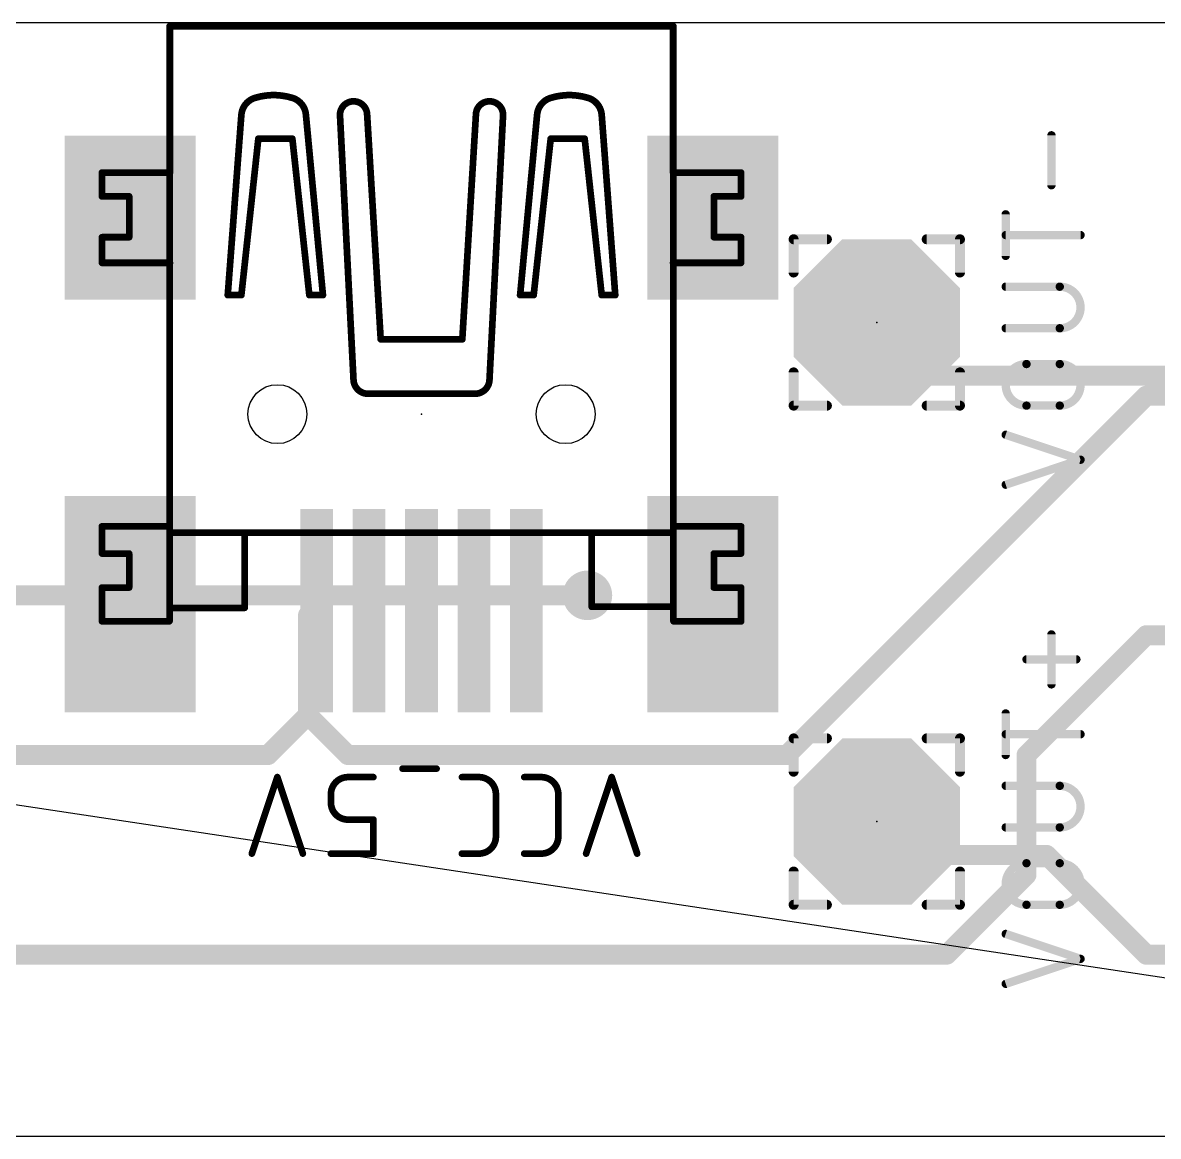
# Model space of a CAD drawing. Header units: millimetres. Extents: x 0 to 80, y 0 to 124.
# Drawn here: x 32.98 to 50.32, y 99.42 to 116.42 of the extents above; entities that cross this region are included whole.
import ezdxf

# ---------------------------------------------------------------- set-up
doc = ezdxf.new("R2010")
doc.units = ezdxf.units.MM
doc.layers.get('0').update_dxf_attribs({"true_color": 0xe8e8e8})
doc.layers.get('0').transparency = 0.1
for name, color, linetype in [('1', 12, 'Continuous'), ('16', 132, 'Continuous'), ('17', 110, 'Continuous'), ('18', 110, 'Continuous'), ('19', 53, 'Continuous'), ('20', 31, 'Continuous'), ('21', 253, 'Continuous'), ('23', 53, 'Continuous'), ('25', 253, 'Continuous'), ('51', 253, 'Continuous')]:
    doc.layers.add(name, color=color, linetype=linetype)

# ---------------------------------------------------------------- blocks, each defined once
blk = doc.blocks.new('RECT')
blk.add_solid([(-0.5, -0.5), (0.5, -0.5), (-0.5, 0.5), (0.5, 0.5)])
blk = doc.blocks.new('OCTAGONP')
at = {"const_width": 0.5}
blk.add_lwpolyline([(-0.25, -0.1036), (-0.25, 0.1036), (-0.1036, 0.25), (0.1036, 0.25), (0.25, 0.1036), (0.25, -0.1036), (0.1036, -0.25), (-0.1036, -0.25), (-0.25, -0.1036), (-0.25, 0.1036)], dxfattribs=at)
blk = doc.blocks.new('ROUNDV')
at = {"const_width": 0.5}
blk.add_lwpolyline([(0, -0.25, 1), (0, 0.25, 1), (0, -0.25)], format="xyb", dxfattribs=at)

msp = doc.modelspace()

# ---------------------------------------------------------------- linework, layer by layer
at = {"layer": '1', "const_width": 0.305, "elevation": 11.6}
for points in [[(44.654, 105.238), (50.14, 110.724)], [(50.14, 110.724), (67.158, 110.724)], [(40.691, 107.676), (40.672, 107.442)], [(41.606, 107.676), (40.691, 107.676)], [(37.338, 107.371), (37.472, 107.442)], [(37.338, 107.371), (37.338, 105.847)], [(48.311, 105.238), (50.14, 107.067)], [(50.14, 107.067), (65.38, 107.067)], [(37.338, 105.847), (36.729, 105.238)], [(37.338, 105.847), (37.948, 105.238)], [(36.729, 105.238), (31.547, 105.238)], [(37.948, 105.238), (44.654, 105.238)], [(48.311, 103.409), (48.311, 105.238)], [(47.092, 102.19), (48.311, 103.409)], [(16.307, 102.19), (47.092, 102.19)]]:
    msp.add_lwpolyline(points, dxfattribs=at)
at = {"layer": '1', "const_width": 0.152, "elevation": 11.6}
for points in [[(50.14, 110.8, 1), (50.14, 110.648)], [(50.194, 110.67, 1), (50.086, 110.778)], [(40.691, 107.752, 1), (40.691, 107.6)], [(40.767, 107.67, 1), (40.615, 107.682)], [(41.606, 107.6, 1), (41.606, 107.752)], [(37.415, 107.371, 1), (37.262, 107.371)], [(37.508, 107.375, 1), (37.437, 107.51)], [(40.596, 107.449, 1), (40.748, 107.436)], [(37.303, 107.439, 1), (37.374, 107.304)], [(50.14, 107.143, 1), (50.14, 106.99)], [(50.194, 107.013, 1), (50.086, 107.12)], [(37.392, 105.901, 1), (37.284, 105.793)], [(37.392, 105.793, 1), (37.284, 105.901)], [(37.262, 105.847, 1), (37.415, 105.847)], [(36.675, 105.292, 1), (36.783, 105.184)], [(36.729, 105.162, 1), (36.729, 105.314)], [(37.948, 105.314, 1), (37.948, 105.162)], [(37.894, 105.184, 1), (38.002, 105.292)], [(44.6, 105.292, 1), (44.707, 105.184)], [(44.654, 105.162, 1), (44.654, 105.314)], [(48.387, 105.238, 1), (48.235, 105.238)], [(48.257, 105.292, 1), (48.365, 105.184)], [(48.365, 103.355, 1), (48.257, 103.463)], [(48.235, 103.409, 1), (48.387, 103.409)], [(47.038, 102.244, 1), (47.146, 102.136)], [(47.092, 102.114, 1), (47.092, 102.266)]]:
    msp.add_lwpolyline(points, format="xyb", dxfattribs=at)
at = {"layer": '16', "const_width": 0.305, "elevation": 11.6}
for points in [[(46.533, 111.283), (46.025, 111.842)], [(46.533, 111.283), (46.787, 111.029)], [(46.787, 111.029), (61.418, 111.029)], [(30.328, 107.676), (41.606, 107.676)], [(46.178, 103.714), (46.025, 104.222)], [(48.616, 103.714), (46.178, 103.714)], [(50.14, 102.19), (48.616, 103.714)], [(63.246, 102.19), (50.14, 102.19)]]:
    msp.add_lwpolyline(points, dxfattribs=at)
at = {"layer": '16', "const_width": 0.152, "elevation": 11.6}
for points in [[(46.082, 111.893, 1), (45.969, 111.79)], [(46.587, 111.337, 1), (46.479, 111.229)], [(46.477, 111.232, 1), (46.59, 111.334)], [(46.787, 111.105, 1), (46.787, 110.953)], [(46.733, 110.975, 1), (46.841, 111.083)], [(41.606, 107.6, 1), (41.606, 107.752)], [(46.098, 104.244, 1), (45.952, 104.2)], [(46.178, 103.79, 1), (46.178, 103.638)], [(46.105, 103.692, 1), (46.251, 103.736)], [(48.67, 103.768, 1), (48.562, 103.66)], [(48.616, 103.638, 1), (48.616, 103.79)], [(50.14, 102.266, 1), (50.14, 102.114)], [(50.086, 102.136, 1), (50.194, 102.244)]]:
    msp.add_lwpolyline(points, format="xyb", dxfattribs=at)
at = {"layer": '19'}
msp.add_line((66.5, 99.418, 11.6), (10, 107.918, 11.6), dxfattribs=at)
at = {"layer": '20'}
for p, q in [((70, 116.418, 11.6), (9, 116.418, 11.6)), ((9, 99.418, 11.6), (57, 99.418, 11.6))]:
    msp.add_line(p, q, dxfattribs=at)
for centre in [(36.872, 110.442, 11.6), (41.272, 110.442, 11.6)]:
    msp.add_circle(centre, 0.45, dxfattribs=at)
at = {"layer": '21', "elevation": 11.6}
for points, const_width in [([(35.225, 116.365), (42.919, 116.365)], 0.102), ([(35.231, 116.361), (35.231, 116.361)], 0.102), ([(35.231, 116.361), (42.914, 116.361)], 0.102), ([(35.231, 116.361), (35.231, 114.857)], 0.102), ([(42.914, 116.361), (42.914, 114.857)], 0.102), ([(40.11, 115.218), (40.11, 115.218)], 0.102), ([(36.113, 112.259), (36.321, 115.011)], 0.102), ([(37.307, 115.011), (37.567, 112.259)], 0.102), ([(37.827, 115.011), (38.034, 110.962)], 0.102), ([(38.242, 115.011), (38.449, 111.585)], 0.102), ([(39.903, 115.011), (39.695, 111.585)], 0.102), ([(40.318, 115.011), (40.11, 110.962)], 0.102), ([(40.837, 115.011), (40.578, 112.259)], 0.102), ([(42.031, 112.259), (41.824, 115.011)], 0.102), ([(36.58, 114.647), (36.321, 112.259)], 0.102), ([(37.1, 114.647), (36.58, 114.647)], 0.102), ([(37.359, 112.259), (37.1, 114.647)], 0.102), ([(40.785, 112.259), (41.045, 114.647)], 0.102), ([(41.045, 114.647), (41.564, 114.647)], 0.102), ([(41.564, 114.647), (41.824, 112.259)], 0.102), ([(44.755, 113.112), (45.263, 113.112)], 0.152), ([(44.755, 113.112), (44.755, 112.604)], 0.152), ([(47.295, 113.112), (46.787, 113.112)], 0.152), ([(47.295, 112.604), (47.295, 113.112)], 0.152), ([(36.321, 112.259), (36.113, 112.259)], 0.102), ([(37.567, 112.259), (37.359, 112.259)], 0.102), ([(40.578, 112.259), (40.785, 112.259)], 0.102), ([(41.824, 112.259), (42.031, 112.259)], 0.102), ([(35.225, 109.358), (35.225, 112.045)], 0.102), ([(42.919, 111.995), (42.919, 109.459)], 0.102), ([(38.449, 111.585), (39.695, 111.585)], 0.102), ([(44.755, 110.572), (44.755, 111.08)], 0.152), ([(47.295, 110.572), (47.295, 111.08)], 0.152), ([(38.242, 110.754), (39.903, 110.754)], 0.102), ([(44.755, 110.572), (45.263, 110.572)], 0.152), ([(47.295, 110.572), (46.787, 110.572)], 0.152), ([(36.372, 108.633), (35.748, 108.633)], 0.102), ([(36.372, 107.485), (36.372, 108.633)], 0.102), ([(41.671, 107.502), (41.671, 108.633)], 0.102), ([(41.671, 108.633), (42.396, 108.632)], 0.102), ([(35.74, 107.485), (36.372, 107.485)], 0.102), ([(42.396, 107.502), (41.671, 107.502)], 0.102), ([(44.755, 105.492), (45.263, 105.492)], 0.152), ([(44.755, 105.492), (44.755, 104.984)], 0.152), ([(47.295, 105.492), (46.787, 105.492)], 0.152), ([(47.295, 104.984), (47.295, 105.492)], 0.152), ([(44.755, 102.952), (44.755, 103.46)], 0.152), ([(47.295, 102.952), (47.295, 103.46)], 0.152), ([(44.755, 102.952), (45.263, 102.952)], 0.152), ([(47.295, 102.952), (46.787, 102.952)], 0.152)]:
    msp.add_lwpolyline(points, dxfattribs=dict(at, const_width=const_width))
for points, const_width in [([(35.225, 116.391, 1), (35.225, 116.34)], 0.0508), ([(35.231, 116.386, 1), (35.231, 116.335)], 0.0508), ([(35.231, 116.386, 1), (35.231, 116.335)], 0.0508), ([(35.256, 116.361, 1), (35.205, 116.361)], 0.0508), ([(35.231, 116.335, 1), (35.231, 116.386)], 0.0508), ([(42.939, 116.361, 1), (42.888, 116.361)], 0.0508), ([(42.914, 116.335, 1), (42.914, 116.386)], 0.0508), ([(42.919, 116.34, 1), (42.919, 116.391)], 0.0508), ([(37.1, 115.27, 0.1499), (36.529, 115.27)], 0.102), ([(41.616, 115.27, 0.1499), (41.045, 115.27)], 0.102), ([(36.529, 115.27, 0.3087), (36.321, 115.011)], 0.102), ([(36.521, 115.295, 1), (36.536, 115.246)], 0.0508), ([(36.536, 115.246, 1), (36.521, 115.295)], 0.0508), ([(37.307, 115.011, 0.3087), (37.1, 115.27)], 0.102), ([(37.107, 115.295, 1), (37.092, 115.246)], 0.0508), ([(37.092, 115.246, 1), (37.107, 115.295)], 0.0508), ([(38.034, 115.218, 0.4142), (37.827, 115.011)], 0.102), ([(38.242, 115.011, 0.4142), (38.034, 115.218)], 0.102), ([(38.034, 115.244, 1), (38.034, 115.193)], 0.0508), ([(38.034, 115.193, 1), (38.034, 115.244)], 0.0508), ([(40.11, 115.218, 0.4142), (39.903, 115.011)], 0.102), ([(40.318, 115.011, 0.4142), (40.11, 115.218)], 0.102), ([(40.11, 115.244, 1), (40.11, 115.193)], 0.0508), ([(40.11, 115.244, 1), (40.11, 115.193)], 0.0508), ([(40.11, 115.193, 1), (40.11, 115.244)], 0.0508), ([(40.11, 115.193, 1), (40.11, 115.244)], 0.0508), ([(41.045, 115.27, 0.3087), (40.837, 115.011)], 0.102), ([(41.038, 115.295, 1), (41.052, 115.246)], 0.0508), ([(41.052, 115.246, 1), (41.038, 115.295)], 0.0508), ([(41.824, 115.011, 0.3087), (41.616, 115.27)], 0.102), ([(41.623, 115.295, 1), (41.609, 115.246)], 0.0508), ([(41.609, 115.246, 1), (41.623, 115.295)], 0.0508), ([(36.346, 115.009, 1), (36.296, 115.013)], 0.0508), ([(36.296, 115.013, 1), (36.346, 115.009)], 0.0508), ([(37.333, 115.013, 1), (37.282, 115.008)], 0.0508), ([(37.282, 115.009, 1), (37.333, 115.013)], 0.0508), ([(37.852, 115.012, 1), (37.801, 115.009)], 0.0508), ([(37.801, 115.011, 1), (37.852, 115.011)], 0.0508), ([(38.267, 115.012, 1), (38.216, 115.009)], 0.0508), ([(38.216, 115.011, 1), (38.267, 115.011)], 0.0508), ([(39.928, 115.009, 1), (39.877, 115.012)], 0.0508), ([(39.877, 115.011, 1), (39.928, 115.011)], 0.0508), ([(40.343, 115.009, 1), (40.293, 115.012)], 0.0508), ([(40.293, 115.011, 1), (40.343, 115.011)], 0.0508), ([(40.863, 115.008, 1), (40.812, 115.013)], 0.0508), ([(40.812, 115.013, 1), (40.863, 115.009)], 0.0508), ([(41.849, 115.013, 1), (41.798, 115.009)], 0.0508), ([(41.798, 115.009, 1), (41.849, 115.013)], 0.0508), ([(35.205, 114.857, 1), (35.256, 114.857)], 0.0508), ([(42.888, 114.857, 1), (42.939, 114.857)], 0.0508), ([(36.58, 114.673, 1), (36.58, 114.622)], 0.0508), ([(36.606, 114.645, 1), (36.555, 114.65)], 0.0508), ([(37.125, 114.65, 1), (37.074, 114.645)], 0.0508), ([(37.1, 114.622, 1), (37.1, 114.673)], 0.0508), ([(41.07, 114.645, 1), (41.02, 114.65)], 0.0508), ([(41.045, 114.673, 1), (41.045, 114.622)], 0.0508), ([(41.589, 114.65, 1), (41.539, 114.645)], 0.0508), ([(41.564, 114.622, 1), (41.564, 114.673)], 0.0508), ([(44.755, 113.15, 1), (44.755, 113.074)], 0.0762), ([(44.793, 113.112, 1), (44.717, 113.112)], 0.0762), ([(45.263, 113.074, 1), (45.263, 113.15)], 0.0762), ([(46.787, 113.15, 1), (46.787, 113.074)], 0.0762), ([(47.333, 113.112, 1), (47.257, 113.112)], 0.0762), ([(47.295, 113.074, 1), (47.295, 113.15)], 0.0762), ([(44.717, 112.604, 1), (44.793, 112.604)], 0.0762), ([(47.257, 112.604, 1), (47.333, 112.604)], 0.0762), ([(36.113, 112.285, 1), (36.113, 112.234)], 0.0508), ([(36.088, 112.261, 1), (36.139, 112.258)], 0.0508), ([(36.296, 112.262, 1), (36.346, 112.257)], 0.0508), ([(36.321, 112.234, 1), (36.321, 112.285)], 0.0508), ([(37.359, 112.285, 1), (37.359, 112.234)], 0.0508), ([(37.334, 112.257, 1), (37.384, 112.262)], 0.0508), ([(37.542, 112.257, 1), (37.592, 112.262)], 0.0508), ([(37.567, 112.234, 1), (37.567, 112.285)], 0.0508), ([(40.578, 112.285, 1), (40.578, 112.234)], 0.0508), ([(40.552, 112.262, 1), (40.603, 112.257)], 0.0508), ([(40.76, 112.262, 1), (40.811, 112.257)], 0.0508), ([(40.785, 112.234, 1), (40.785, 112.285)], 0.0508), ([(41.824, 112.285, 1), (41.824, 112.234)], 0.0508), ([(41.798, 112.257, 1), (41.849, 112.262)], 0.0508), ([(42.006, 112.258, 1), (42.057, 112.261)], 0.0508), ([(42.031, 112.234, 1), (42.031, 112.285)], 0.0508), ([(35.25, 112.045, 1), (35.2, 112.045)], 0.0508), ([(42.945, 111.995, 1), (42.894, 111.995)], 0.0508), ([(38.449, 111.61, 1), (38.449, 111.559)], 0.0508), ([(38.424, 111.583, 1), (38.475, 111.586)], 0.0508), ([(39.67, 111.586, 1), (39.721, 111.583)], 0.0508), ([(39.695, 111.559, 1), (39.695, 111.61)], 0.0508), ([(38.034, 110.962, 0.3825), (38.242, 110.754)], 0.102), ([(38.059, 110.963, 1), (38.009, 110.96)], 0.0508), ([(38.009, 110.96, 1), (38.059, 110.963)], 0.0508), ([(39.903, 110.754, 0.3827), (40.11, 110.962)], 0.102), ([(40.136, 110.96, 1), (40.085, 110.963)], 0.0508), ([(40.085, 110.963, 1), (40.136, 110.96)], 0.0508), ([(44.793, 111.08, 1), (44.717, 111.08)], 0.0762), ([(47.333, 111.08, 1), (47.257, 111.08)], 0.0762), ([(38.242, 110.779, 1), (38.242, 110.729)], 0.0508), ([(38.24, 110.729, 1), (38.243, 110.779)], 0.0508), ([(39.901, 110.779, 1), (39.904, 110.729)], 0.0508), ([(39.903, 110.729, 1), (39.903, 110.779)], 0.0508), ([(44.755, 110.61, 1), (44.755, 110.534)], 0.0762), ([(45.263, 110.534, 1), (45.263, 110.61)], 0.0762), ([(46.787, 110.61, 1), (46.787, 110.534)], 0.0762), ([(47.295, 110.534, 1), (47.295, 110.61)], 0.0762), ([(44.717, 110.572, 1), (44.793, 110.572)], 0.0762), ([(47.257, 110.572, 1), (47.333, 110.572)], 0.0762), ([(42.894, 109.459, 1), (42.945, 109.459)], 0.0508), ([(35.2, 109.358, 1), (35.25, 109.358)], 0.0508), ([(35.748, 108.658, 1), (35.748, 108.607)], 0.0508), ([(36.398, 108.633, 1), (36.347, 108.633)], 0.0508), ([(36.372, 108.607, 1), (36.372, 108.658)], 0.0508), ([(41.696, 108.633, 1), (41.645, 108.633)], 0.0508), ([(41.671, 108.658, 1), (41.671, 108.607)], 0.0508), ([(42.396, 108.607, 1), (42.396, 108.658)], 0.0508), ([(35.74, 107.51, 1), (35.74, 107.46)], 0.0508), ([(36.372, 107.46, 1), (36.372, 107.51)], 0.0508), ([(41.671, 107.527, 1), (41.671, 107.477)], 0.0508), ([(41.645, 107.502, 1), (41.696, 107.502)], 0.0508), ([(42.396, 107.477, 1), (42.396, 107.527)], 0.0508), ([(36.347, 107.485, 1), (36.398, 107.485)], 0.0508), ([(44.755, 105.53, 1), (44.755, 105.454)], 0.0762), ([(44.793, 105.492, 1), (44.717, 105.492)], 0.0762), ([(45.263, 105.454, 1), (45.263, 105.53)], 0.0762), ([(46.787, 105.53, 1), (46.787, 105.454)], 0.0762), ([(47.333, 105.492, 1), (47.257, 105.492)], 0.0762), ([(47.295, 105.454, 1), (47.295, 105.53)], 0.0762), ([(44.717, 104.984, 1), (44.793, 104.984)], 0.0762), ([(47.257, 104.984, 1), (47.333, 104.984)], 0.0762), ([(44.793, 103.46, 1), (44.717, 103.46)], 0.0762), ([(47.333, 103.46, 1), (47.257, 103.46)], 0.0762), ([(44.755, 102.99, 1), (44.755, 102.914)], 0.0762), ([(45.263, 102.914, 1), (45.263, 102.99)], 0.0762), ([(46.787, 102.99, 1), (46.787, 102.914)], 0.0762), ([(47.295, 102.914, 1), (47.295, 102.99)], 0.0762), ([(44.717, 102.952, 1), (44.793, 102.952)], 0.0762), ([(47.257, 102.952, 1), (47.333, 102.952)], 0.0762)]:
    msp.add_lwpolyline(points, format="xyb", dxfattribs=dict(at, const_width=const_width))
at = {"layer": '23'}
for p in [(46.025, 111.842, 11.6), (39.072, 110.442, 11.6), (46.025, 104.222, 11.6)]:
    msp.add_point(p, dxfattribs=at)
at = {"layer": '25', "elevation": 11.6}
for points, const_width in [([(48.692, 113.937), (48.692, 114.699)], 0.127), ([(47.994, 112.858), (47.994, 113.493)], 0.127), ([(49.137, 113.175), (47.994, 113.175)], 0.127), ([(48.819, 112.388), (47.994, 112.388)], 0.127), ([(47.994, 111.753), (48.819, 111.753)], 0.127), ([(48.311, 111.207), (48.819, 111.207)], 0.127), ([(48.819, 110.572), (48.311, 110.572)], 0.127), ([(49.137, 109.746), (47.994, 110.127)], 0.127), ([(47.994, 109.365), (49.137, 109.746)], 0.127), ([(48.692, 106.317), (48.692, 107.079)], 0.127), ([(49.073, 106.698), (48.311, 106.698)], 0.127), ([(47.994, 105.238), (47.994, 105.873)], 0.127), ([(49.137, 105.555), (47.994, 105.555)], 0.127), ([(36.87, 104.901), (36.481, 103.733)], 0.102), ([(37.26, 103.733), (36.87, 104.901)], 0.102), ([(38.338, 104.901), (37.948, 104.901)], 0.102), ([(39.302, 105.031), (38.782, 105.031)], 0.102), ([(39.689, 104.901), (39.949, 104.901)], 0.102), ([(40.641, 104.901), (40.901, 104.901)], 0.102), ([(41.976, 104.901), (41.586, 103.733)], 0.102), ([(42.365, 103.733), (41.976, 104.901)], 0.102), ([(48.819, 104.768), (47.994, 104.768)], 0.127), ([(37.689, 104.641), (37.689, 104.511)], 0.102), ([(40.208, 104.641), (40.208, 103.992)], 0.102), ([(41.161, 104.641), (41.161, 103.992)], 0.102), ([(37.948, 104.252), (38.338, 104.252)], 0.102), ([(38.338, 104.252), (38.338, 103.733)], 0.102), ([(47.994, 104.133), (48.819, 104.133)], 0.127), ([(38.338, 103.733), (37.689, 103.733)], 0.102), ([(39.949, 103.733), (39.689, 103.733)], 0.102), ([(40.901, 103.733), (40.641, 103.733)], 0.102), ([(48.311, 103.587), (48.819, 103.587)], 0.127), ([(48.819, 102.952), (48.311, 102.952)], 0.127), ([(49.137, 102.126), (47.994, 102.507)], 0.127), ([(47.994, 101.745), (49.137, 102.126)], 0.127)]:
    msp.add_lwpolyline(points, dxfattribs=dict(at, const_width=const_width))
for points, const_width in [([(48.724, 114.699, 1), (48.66, 114.699)], 0.0635), ([(48.66, 113.937, 1), (48.724, 113.937)], 0.0635), ([(48.025, 113.493, 1), (47.962, 113.493)], 0.0635), ([(47.994, 113.207, 1), (47.994, 113.144)], 0.0635), ([(49.137, 113.144, 1), (49.137, 113.207)], 0.0635), ([(47.962, 112.858, 1), (48.025, 112.858)], 0.0635), ([(47.994, 112.42, 1), (47.994, 112.356)], 0.0635), ([(48.819, 111.753, 1), (48.819, 112.388)], 0.127), ([(48.819, 112.42, 1), (48.819, 112.356)], 0.0635), ([(48.819, 112.356, 1), (48.819, 112.42)], 0.0635), ([(47.994, 111.785, 1), (47.994, 111.721)], 0.0635), ([(48.819, 111.785, 1), (48.819, 111.721)], 0.0635), ([(48.819, 111.721, 1), (48.819, 111.785)], 0.0635), ([(48.311, 111.207, 1), (48.311, 110.572)], 0.127), ([(48.311, 111.239, 1), (48.311, 111.175)], 0.0635), ([(48.311, 111.175, 1), (48.311, 111.239)], 0.0635), ([(48.819, 110.572, 1), (48.819, 111.207)], 0.127), ([(48.819, 111.239, 1), (48.819, 111.175)], 0.0635), ([(48.819, 111.175, 1), (48.819, 111.239)], 0.0635), ([(48.311, 110.604, 1), (48.311, 110.54)], 0.0635), ([(48.311, 110.54, 1), (48.311, 110.604)], 0.0635), ([(48.819, 110.604, 1), (48.819, 110.54)], 0.0635), ([(48.819, 110.54, 1), (48.819, 110.604)], 0.0635), ([(48.004, 110.157, 1), (47.984, 110.097)], 0.0635), ([(49.147, 109.716, 1), (49.127, 109.776)], 0.0635), ([(49.127, 109.716, 1), (49.147, 109.776)], 0.0635), ([(47.984, 109.395, 1), (48.004, 109.335)], 0.0635), ([(48.724, 107.079, 1), (48.66, 107.079)], 0.0635), ([(48.311, 106.73, 1), (48.311, 106.667)], 0.0635), ([(49.073, 106.667, 1), (49.073, 106.73)], 0.0635), ([(48.66, 106.317, 1), (48.724, 106.317)], 0.0635), ([(48.025, 105.873, 1), (47.962, 105.873)], 0.0635), ([(47.994, 105.587, 1), (47.994, 105.524)], 0.0635), ([(49.137, 105.524, 1), (49.137, 105.587)], 0.0635), ([(47.962, 105.238, 1), (48.025, 105.238)], 0.0635), ([(36.894, 104.909, 1), (36.846, 104.893)], 0.0508), ([(36.894, 104.893, 1), (36.846, 104.909)], 0.0508), ([(37.948, 104.901, 0.4142), (37.689, 104.641)], 0.102), ([(37.948, 104.926, 1), (37.948, 104.876)], 0.0508), ([(37.948, 104.876, 1), (37.948, 104.926)], 0.0508), ([(38.338, 104.876, 1), (38.338, 104.926)], 0.0508), ([(38.782, 105.056, 1), (38.782, 105.005)], 0.0508), ([(39.302, 105.005, 1), (39.302, 105.056)], 0.0508), ([(39.689, 104.926, 1), (39.689, 104.876)], 0.0508), ([(40.208, 104.641, 0.4142), (39.949, 104.901)], 0.102), ([(39.949, 104.926, 1), (39.949, 104.876)], 0.0508), ([(39.949, 104.876, 1), (39.949, 104.926)], 0.0508), ([(40.641, 104.926, 1), (40.641, 104.876)], 0.0508), ([(41.161, 104.641, 0.4142), (40.901, 104.901)], 0.102), ([(40.901, 104.926, 1), (40.901, 104.876)], 0.0508), ([(40.901, 104.876, 1), (40.901, 104.926)], 0.0508), ([(42, 104.909, 1), (41.952, 104.893)], 0.0508), ([(42, 104.893, 1), (41.952, 104.909)], 0.0508), ([(47.994, 104.8, 1), (47.994, 104.736)], 0.0635), ([(48.819, 104.133, 1), (48.819, 104.768)], 0.127), ([(48.819, 104.8, 1), (48.819, 104.736)], 0.0635), ([(48.819, 104.736, 1), (48.819, 104.8)], 0.0635), ([(37.714, 104.641, 1), (37.663, 104.641)], 0.0508), ([(37.663, 104.641, 1), (37.714, 104.641)], 0.0508), ([(40.233, 104.641, 1), (40.183, 104.641)], 0.0508), ([(40.183, 104.641, 1), (40.233, 104.641)], 0.0508), ([(41.186, 104.641, 1), (41.135, 104.641)], 0.0508), ([(41.135, 104.641, 1), (41.186, 104.641)], 0.0508), ([(37.689, 104.511, 0.4142), (37.948, 104.252)], 0.102), ([(37.714, 104.511, 1), (37.663, 104.511)], 0.0508), ([(37.663, 104.511, 1), (37.714, 104.511)], 0.0508), ([(37.948, 104.277, 1), (37.948, 104.226)], 0.0508), ([(37.948, 104.226, 1), (37.948, 104.277)], 0.0508), ([(38.363, 104.252, 1), (38.312, 104.252)], 0.0508), ([(38.338, 104.226, 1), (38.338, 104.277)], 0.0508), ([(47.994, 104.165, 1), (47.994, 104.101)], 0.0635), ([(48.819, 104.165, 1), (48.819, 104.101)], 0.0635), ([(48.819, 104.101, 1), (48.819, 104.165)], 0.0635), ([(39.949, 103.733, 0.4142), (40.208, 103.992)], 0.102), ([(40.233, 103.992, 1), (40.183, 103.992)], 0.0508), ([(40.183, 103.992, 1), (40.233, 103.992)], 0.0508), ([(40.901, 103.733, 0.4142), (41.161, 103.992)], 0.102), ([(41.186, 103.992, 1), (41.135, 103.992)], 0.0508), ([(41.135, 103.992, 1), (41.186, 103.992)], 0.0508), ([(36.457, 103.741, 1), (36.505, 103.725)], 0.0508), ([(37.236, 103.725, 1), (37.284, 103.741)], 0.0508), ([(37.689, 103.758, 1), (37.689, 103.707)], 0.0508), ([(38.312, 103.733, 1), (38.363, 103.733)], 0.0508), ([(38.338, 103.707, 1), (38.338, 103.758)], 0.0508), ([(39.689, 103.758, 1), (39.689, 103.707)], 0.0508), ([(39.949, 103.758, 1), (39.949, 103.707)], 0.0508), ([(39.949, 103.707, 1), (39.949, 103.758)], 0.0508), ([(40.641, 103.758, 1), (40.641, 103.707)], 0.0508), ([(40.901, 103.758, 1), (40.901, 103.707)], 0.0508), ([(40.901, 103.707, 1), (40.901, 103.758)], 0.0508), ([(41.562, 103.741, 1), (41.61, 103.725)], 0.0508), ([(42.341, 103.725, 1), (42.389, 103.741)], 0.0508), ([(48.311, 103.587, 1), (48.311, 102.952)], 0.127), ([(48.311, 103.618, 1), (48.311, 103.555)], 0.0635), ([(48.311, 103.555, 1), (48.311, 103.618)], 0.0635), ([(48.819, 102.952, 1), (48.819, 103.587)], 0.127), ([(48.819, 103.618, 1), (48.819, 103.555)], 0.0635), ([(48.819, 103.555, 1), (48.819, 103.618)], 0.0635), ([(48.311, 102.984, 1), (48.311, 102.92)], 0.0635), ([(48.311, 102.92, 1), (48.311, 102.984)], 0.0635), ([(48.819, 102.984, 1), (48.819, 102.92)], 0.0635), ([(48.819, 102.92, 1), (48.819, 102.984)], 0.0635), ([(48.004, 102.537, 1), (47.984, 102.477)], 0.0635), ([(49.147, 102.096, 1), (49.127, 102.156)], 0.0635), ([(49.127, 102.096, 1), (49.147, 102.156)], 0.0635), ([(47.984, 101.775, 1), (48.004, 101.715)], 0.0635)]:
    msp.add_lwpolyline(points, format="xyb", dxfattribs=dict(at, const_width=const_width))
at = {"layer": '51', "const_width": 0.102, "elevation": 11.6}
for points in [[(35.225, 107.283), (35.225, 116.365)], [(35.231, 116.361), (35.231, 114.13)], [(42.914, 116.361), (42.914, 114.13)], [(42.919, 116.365), (42.919, 107.283)], [(35.231, 114.13), (34.192, 114.13)], [(34.192, 114.13), (34.192, 113.767)], [(42.914, 114.13), (43.952, 114.13)], [(43.952, 114.13), (43.952, 113.767)], [(34.192, 113.767), (34.608, 113.767)], [(34.608, 113.767), (34.608, 113.144)], [(43.952, 113.767), (43.537, 113.767)], [(43.537, 113.767), (43.537, 113.144)], [(34.608, 113.144), (34.192, 113.144)], [(34.192, 113.144), (34.192, 112.752)], [(43.537, 113.144), (43.952, 113.144)], [(43.952, 113.144), (43.952, 112.752)], [(34.192, 112.752), (35.231, 112.752)], [(43.952, 112.752), (42.914, 112.752)], [(35.187, 108.729), (34.192, 108.729)], [(34.192, 108.729), (34.192, 108.314)], [(42.958, 108.729), (43.952, 108.729)], [(43.952, 108.729), (43.952, 108.314)], [(42.852, 108.633), (35.225, 108.633)], [(34.192, 108.314), (34.608, 108.314)], [(34.608, 108.314), (34.608, 107.795)], [(43.952, 108.314), (43.537, 108.314)], [(43.537, 108.314), (43.537, 107.795)], [(34.608, 107.795), (34.192, 107.795)], [(34.192, 107.795), (34.192, 107.28)], [(43.537, 107.795), (43.952, 107.795)], [(43.952, 107.795), (43.952, 107.278)], [(35.25, 107.485), (36.372, 107.485)], [(42.869, 107.502), (41.671, 107.502)], [(34.192, 107.28), (35.22, 107.28)], [(43.952, 107.278), (42.924, 107.278)]]:
    msp.add_lwpolyline(points, dxfattribs=at)
at = {"layer": '51', "elevation": 11.6}
for points, const_width in [([(35.25, 116.365, 1), (35.199, 116.365)], 0.0508), ([(35.256, 116.361, 1), (35.205, 116.361)], 0.0508), ([(42.939, 116.361, 1), (42.888, 116.361)], 0.0508), ([(42.945, 116.365, 1), (42.894, 116.365)], 0.0508), ([(34.192, 114.156, 1), (34.192, 114.105)], 0.0508), ([(34.218, 114.13, 1), (34.167, 114.13)], 0.0508), ([(35.205, 114.13, 1), (35.256, 114.13)], 0.0508), ([(35.231, 114.105, 1), (35.231, 114.156)], 0.0508), ([(42.914, 114.156, 1), (42.914, 114.105)], 0.0508), ([(42.888, 114.13, 1), (42.939, 114.13)], 0.0508), ([(43.978, 114.13, 1), (43.927, 114.13)], 0.0508), ([(43.952, 114.105, 1), (43.952, 114.156)], 0.0508), ([(34.192, 113.792, 1), (34.192, 113.741)], 0.0508), ([(34.167, 113.767, 1), (34.218, 113.767)], 0.0508), ([(34.633, 113.767, 1), (34.582, 113.767)], 0.0508), ([(34.608, 113.741, 1), (34.608, 113.792)], 0.0508), ([(43.537, 113.792, 1), (43.537, 113.741)], 0.0508), ([(43.562, 113.767, 1), (43.511, 113.767)], 0.0508), ([(43.927, 113.767, 1), (43.978, 113.767)], 0.0508), ([(43.952, 113.741, 1), (43.952, 113.792)], 0.0508), ([(34.192, 113.169, 1), (34.192, 113.118)], 0.0508), ([(34.218, 113.144, 1), (34.167, 113.144)], 0.0508), ([(34.582, 113.144, 1), (34.633, 113.144)], 0.0508), ([(34.608, 113.118, 1), (34.608, 113.169)], 0.0508), ([(43.537, 113.169, 1), (43.537, 113.118)], 0.0508), ([(43.511, 113.144, 1), (43.562, 113.144)], 0.0508), ([(43.978, 113.144, 1), (43.927, 113.144)], 0.0508), ([(43.952, 113.118, 1), (43.952, 113.169)], 0.0508), ([(47.041, 111.842, 1), (45.009, 111.842, 1), (47.041, 111.842)], 0.152), ([(34.192, 112.777, 1), (34.192, 112.726)], 0.0508), ([(34.167, 112.752, 1), (34.218, 112.752)], 0.0508), ([(35.231, 112.726, 1), (35.231, 112.777)], 0.0508), ([(42.914, 112.777, 1), (42.914, 112.726)], 0.0508), ([(43.927, 112.752, 1), (43.978, 112.752)], 0.0508), ([(43.952, 112.726, 1), (43.952, 112.777)], 0.0508), ([(34.192, 108.755, 1), (34.192, 108.704)], 0.0508), ([(34.218, 108.729, 1), (34.167, 108.729)], 0.0508), ([(35.187, 108.704, 1), (35.187, 108.755)], 0.0508), ([(42.958, 108.755, 1), (42.958, 108.704)], 0.0508), ([(43.978, 108.729, 1), (43.927, 108.729)], 0.0508), ([(43.952, 108.704, 1), (43.952, 108.755)], 0.0508), ([(35.225, 108.658, 1), (35.225, 108.607)], 0.0508), ([(42.852, 108.607, 1), (42.852, 108.658)], 0.0508), ([(34.192, 108.339, 1), (34.192, 108.289)], 0.0508), ([(34.167, 108.314, 1), (34.218, 108.314)], 0.0508), ([(34.633, 108.314, 1), (34.582, 108.314)], 0.0508), ([(34.608, 108.289, 1), (34.608, 108.339)], 0.0508), ([(43.537, 108.339, 1), (43.537, 108.289)], 0.0508), ([(43.562, 108.314, 1), (43.511, 108.314)], 0.0508), ([(43.927, 108.314, 1), (43.978, 108.314)], 0.0508), ([(43.952, 108.289, 1), (43.952, 108.339)], 0.0508), ([(34.192, 107.82, 1), (34.192, 107.77)], 0.0508), ([(34.218, 107.795, 1), (34.167, 107.795)], 0.0508), ([(34.582, 107.795, 1), (34.633, 107.795)], 0.0508), ([(34.608, 107.77, 1), (34.608, 107.82)], 0.0508), ([(43.537, 107.82, 1), (43.537, 107.77)], 0.0508), ([(43.511, 107.795, 1), (43.562, 107.795)], 0.0508), ([(43.978, 107.795, 1), (43.927, 107.795)], 0.0508), ([(43.952, 107.77, 1), (43.952, 107.82)], 0.0508), ([(35.25, 107.51, 1), (35.25, 107.46)], 0.0508), ([(36.372, 107.46, 1), (36.372, 107.51)], 0.0508), ([(41.671, 107.527, 1), (41.671, 107.477)], 0.0508), ([(42.869, 107.477, 1), (42.869, 107.527)], 0.0508), ([(34.192, 107.305, 1), (34.192, 107.254)], 0.0508), ([(34.167, 107.28, 1), (34.218, 107.28)], 0.0508), ([(35.199, 107.283, 1), (35.25, 107.283)], 0.0508), ([(35.22, 107.254, 1), (35.22, 107.305)], 0.0508), ([(42.894, 107.283, 1), (42.945, 107.283)], 0.0508), ([(42.924, 107.304, 1), (42.924, 107.253)], 0.0508), ([(43.927, 107.278, 1), (43.978, 107.278)], 0.0508), ([(43.952, 107.253, 1), (43.952, 107.304)], 0.0508), ([(47.041, 104.222, 1), (45.009, 104.222, 1), (47.041, 104.222)], 0.152)]:
    msp.add_lwpolyline(points, format="xyb", dxfattribs=dict(at, const_width=const_width))

# ---------------------------------------------------------------- block references
at = {"layer": '1', "rotation": 270}
for p, xscale, yscale in [((34.622, 113.442, 11.6), 2.5, 2), ((43.522, 113.442, 11.6), 2.5, 2), ((34.622, 107.542, 11.6), 3.3, 2), ((43.522, 107.542, 11.6), 3.3, 2), ((37.472, 107.442, 11.6), 3.1, 0.5), ((38.272, 107.442, 11.6), 3.1, 0.5), ((39.072, 107.442, 11.6), 3.1, 0.5), ((39.872, 107.442, 11.6), 3.1, 0.5), ((40.672, 107.442, 11.6), 3.1, 0.5)]:
    msp.add_blockref('RECT', p, dxfattribs=dict(at, xscale=xscale, yscale=yscale))
at = {"layer": '17', "xscale": 2.54, "yscale": 2.54, "rotation": 90}
for p in [(46.025, 111.842, 11.6), (46.025, 111.842, 11.6), (46.025, 104.222, 11.6), (46.025, 104.222, 11.6)]:
    msp.add_blockref('OCTAGONP', p, dxfattribs=at)
at = {"layer": '18', "xscale": 0.7564, "yscale": 0.7564, "rotation": 90}
msp.add_blockref('ROUNDV', (41.606, 107.676, 11.6), dxfattribs=at)
msp.add_blockref('ROUNDV', (41.606, 107.676, 11.6), dxfattribs=at)

doc.saveas('drawing.dxf')
